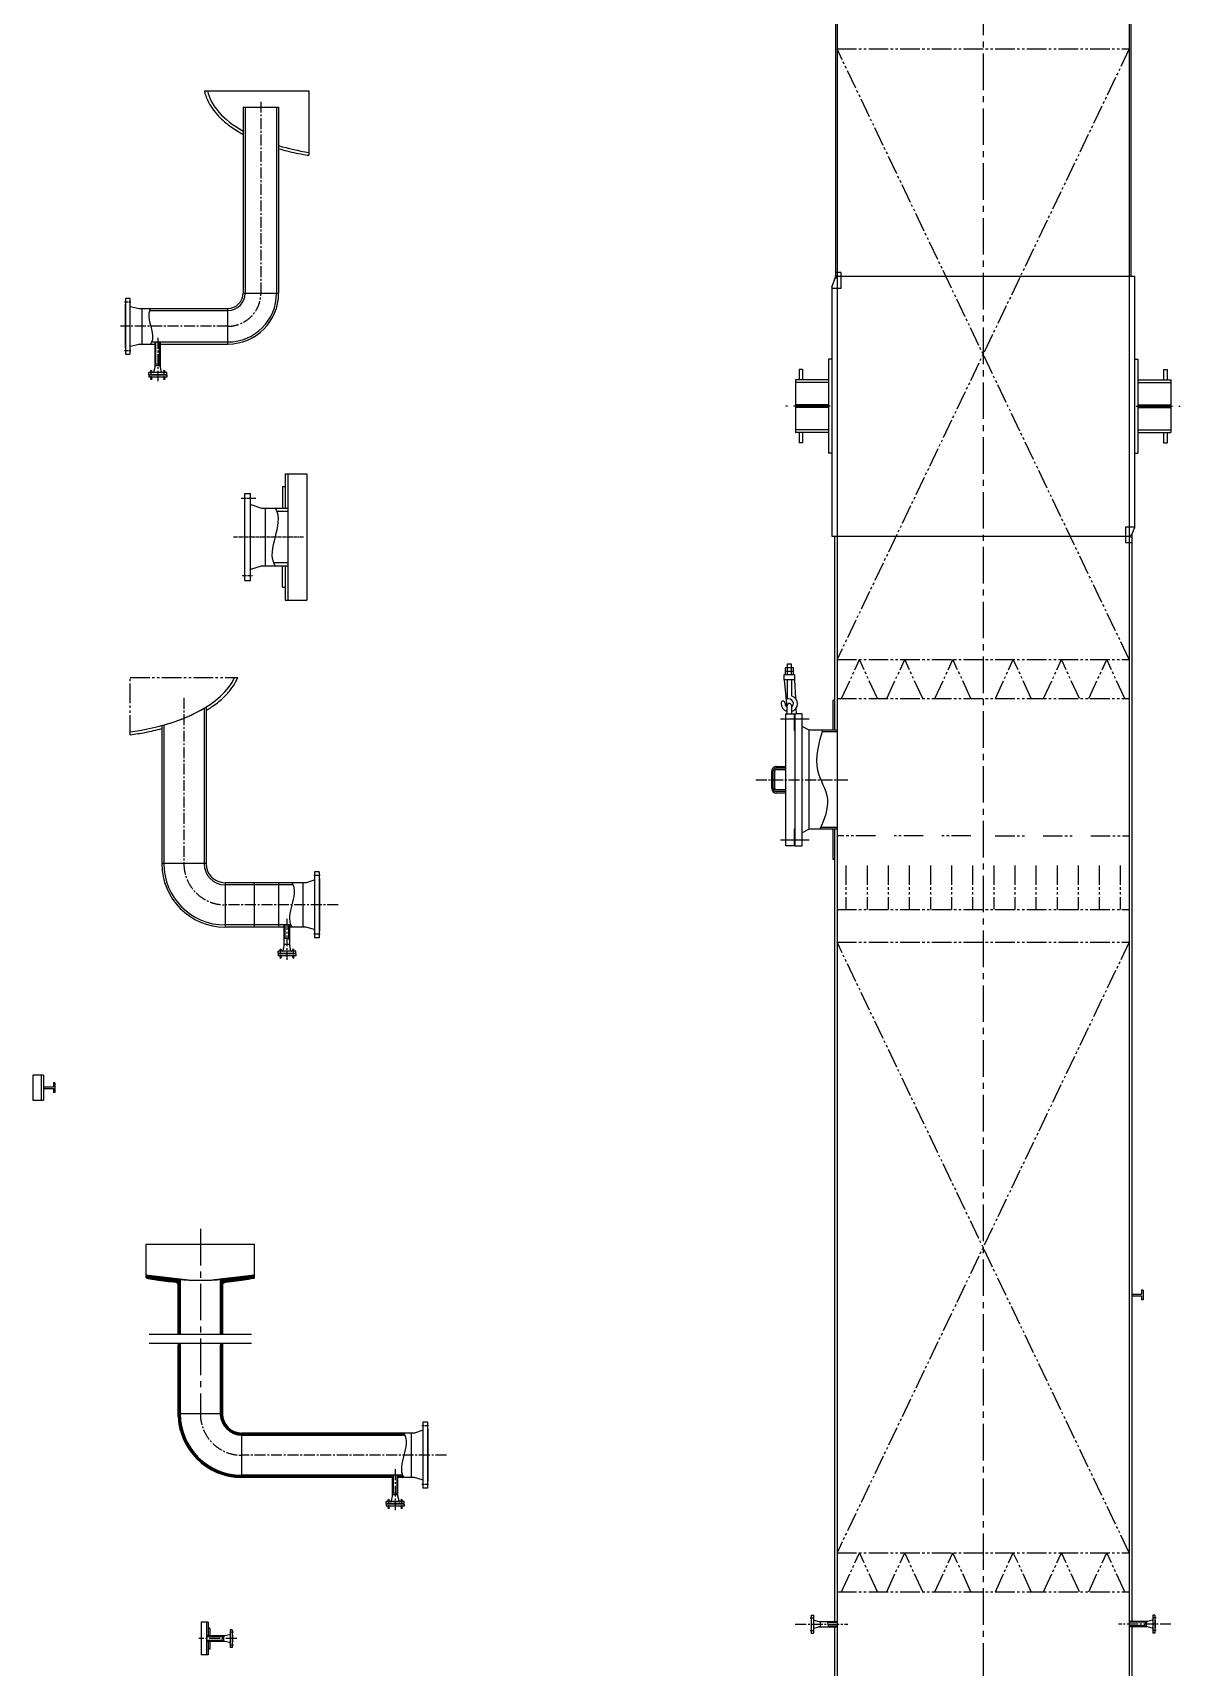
# Model space of a CAD drawing. Extents: x 45567 to 121349, y -17555 to 19241.
# Drawn here: x 62899 to 69968, y -815 to 9251 of the extents above; entities that cross this region are included whole.
import ezdxf

# ---------------------------------------------------------------- set-up
doc = ezdxf.new("R2010")
doc.units = 0
doc.header["$LTSCALE"] = 30
doc.header["$MEASUREMENT"] = 0
for name, pattern in [('CENTER2', [1.125, 0.75, -0.125, 0.125, -0.125]), ('DASHDOT-S', [14, 10, -2, 0, -2]), ('LIDIVIDE', [0.65, 0.4, -0.05, 0.05, -0.05, 0.05, -0.05])]:
    doc.linetypes.add(name, pattern=pattern)
for name, color, linetype in [('1', 2, 'CONTINUOUS'), ('2', 1, 'CONTINUOUS'), ('3', 3, 'CENTER2'), ('4', 3, 'CENTER2'), ('5', 6, 'LIDIVIDE')]:
    doc.layers.add(name, color=color, linetype=linetype)
pattern_1 = [(45, (0, -663.05222), (-0.08838834765, 0.08838834765), [])]

msp = doc.modelspace()

# ---------------------------------------------------------------- hatches: boundary and pattern name
at = {"layer": '1'}
h = msp.add_hatch(dxfattribs=at)
h.set_pattern_fill('ANSI31', color=256, style=0)
h.set_pattern_definition(pattern_1)
edge = h.paths.add_edge_path()
edge.add_ellipse((63932.172415, 2018.932304), major_axis=(-900, 0), ratio=0.5, start_angle=98.9929665409, end_angle=111.7635499667, ccw=False)
edge.add_line((64072.854311, 1574.463913), (64072.854311, 1569.13445))
edge.add_line((64072.854311, 1569.13445), (64081.165907, 1557.079309))
edge.add_spline(control_points=[(64081.165907, 1557.079309), (64100.564174, 1558.690685), (64119.860363, 1560.616664), (64179.769877, 1567.615011), (64219.881955, 1573.786136), (64261.280431, 1581.756515), (64263.577904, 1582.204218), (64265.871789, 1582.656602)], knot_values=[1.7354318468, 1.7354318468, 1.7354318468, 1.7354318468, 1.8003101396, 1.8003101396, 1.93835452, 1.93835452, 1.9464787901, 1.9464787901, 1.9464787901, 1.9464787901], degree=3, periodic=0)
edge.add_line((64265.871789, 1582.656602), (64265.871789, 1601.007453))
edge = h.paths.add_edge_path()
edge.add_ellipse((63932.172415, 2018.932304), major_axis=(-900, 0), ratio=0.5, start_angle=68.2364500333, end_angle=81.0070334591, ccw=False)
edge.add_line((63598.473041, 1601.007453), (63598.473041, 1582.656951))
edge.add_spline(control_points=[(63598.473041, 1582.656951), (63613.442958, 1579.704676), (63628.56536, 1576.951485), (63683.537857, 1567.761506), (63724.151295, 1562.49814), (63775.384024, 1557.71439), (63785.515447, 1556.857095), (63795.672415, 1556.085905)], knot_values=[1.1951135334, 1.1951135334, 1.1951135334, 1.1951135334, 1.248132618, 1.248132618, 1.3861769984, 1.3861769984, 1.4200739579, 1.4200739579, 1.4200739579, 1.4200739579], degree=3, periodic=0)
edge.add_line((63783.179001, 1557.079421), (63791.490519, 1569.13445))
edge.add_line((63791.490519, 1569.13445), (63791.490519, 1574.463913))
h = msp.add_hatch(dxfattribs=at)
h.set_pattern_fill('ANSI31', color=256, style=0)
h.set_pattern_definition([(135, (127864.34483, -663.05222), (0.08838834765, 0.08838834765), [])])
edge = h.paths.add_edge_path()
edge.add_spline(control_points=[(63783.178923, 1557.079309), (63787.338857, 1556.733751), (63791.503486, 1556.402661), (63795.672415, 1556.08607)], knot_values=[1.7215187786, 1.7215187786, 1.7215187786, 1.7215187786, 1.7354318468, 1.7354318468, 1.7354318468, 1.7354318468], degree=3, periodic=0)
edge.add_line((63795.672415, 1556.08607), (63795.672415, 1545.022903))
edge.add_line((63795.672415, 1545.022903), (63783.178923, 1557.079309))
edge = h.paths.add_edge_path()
edge.add_line((63791.490519, 1569.13445), (63791.490519, 1574.463913))
edge.add_ellipse((63932.172415, 2018.932304), major_axis=(900, 0), ratio=0.5, start_angle=261.0070334591, end_angle=261.2764753039)
edge.add_line((63795.672415, 1574.13804), (63795.672415, 1556.08607))
edge.add_spline(control_points=[(63795.672415, 1556.08607), (63791.503486, 1556.402661), (63787.338857, 1556.733751), (63783.178923, 1557.079309)], knot_values=[1.7215187786, 1.7215187786, 1.7215187786, 1.7215187786, 1.7354318468, 1.7354318468, 1.7354318468, 1.7354318468], degree=3, periodic=0)
edge.add_line((63783.178923, 1557.079309), (63791.490519, 1569.13445))
h = msp.add_hatch(dxfattribs=at)
h.set_pattern_fill('ANSI31', color=256, style=0)
h.paths.add_polyline_path([(64068.672415, 1574.13804, -0.0017762698), (64055.972415, 1573.213311), (64055.972415, 1237.459969), (64068.672415, 1237.459969)])
h.paths.add_polyline_path([(63808.372415, 1573.213311, -0.0017762698), (63795.672415, 1574.13804), (63795.672415, 1237.459969), (63808.372415, 1237.459969)])
h.paths.add_polyline_path([(63808.372415, 1181.434258), (63795.672415, 1181.434258), (63795.672415, 745.401946), (63808.372415, 745.401946)])
h.paths.add_polyline_path([(64068.672415, 1181.434258), (64055.972415, 1181.434258), (64055.972415, 745.401946), (64068.672415, 745.401946)])
h = msp.add_hatch(dxfattribs=at)
h.set_pattern_fill('ANSI31', color=256, style=0)
h.set_pattern_definition(pattern_1)
edge = h.paths.add_edge_path()
edge.add_spline(control_points=[(64081.165907, 1557.079309), (64077.005973, 1556.733751), (64072.841344, 1556.402661), (64068.672415, 1556.08607)], knot_values=[1.7215187786, 1.7215187786, 1.7215187786, 1.7215187786, 1.7354318468, 1.7354318468, 1.7354318468, 1.7354318468], degree=3, periodic=0)
edge.add_line((64068.672415, 1556.08607), (64068.672415, 1545.022903))
edge.add_line((64068.672415, 1545.022903), (64081.165907, 1557.079309))
edge = h.paths.add_edge_path()
edge.add_line((64072.854311, 1569.13445), (64072.854311, 1574.463913))
edge.add_ellipse((63932.172415, 2018.932304), major_axis=(-900, 0), ratio=0.5, start_angle=98.7235246961, end_angle=98.9929665409, ccw=False)
edge.add_line((64068.672415, 1574.13804), (64068.672415, 1556.08607))
edge.add_spline(control_points=[(64068.672415, 1556.08607), (64072.841344, 1556.402661), (64077.005973, 1556.733751), (64081.165907, 1557.079309)], knot_values=[1.7215187786, 1.7215187786, 1.7215187786, 1.7215187786, 1.7354318468, 1.7354318468, 1.7354318468, 1.7354318468], degree=3, periodic=0)
edge.add_line((64081.165907, 1557.079309), (64072.854311, 1569.13445))
h = msp.add_hatch(dxfattribs=at)
h.set_pattern_fill('ANSI31', color=256, style=0)
h.paths.add_polyline_path([(63808.372415, 745.401946), (63795.672415, 745.401946, 0.4142135624), (64186.172415, 354.901946), (64186.172415, 367.601946, -0.4142135624)])
h.paths.add_polyline_path([(64068.672415, 745.401946), (64055.972415, 745.401946, 0.4142135624), (64186.172415, 615.201946), (64186.172415, 627.901946, -0.4142135624)], flags=17)
h = msp.add_hatch(dxfattribs=at)
h.set_pattern_fill('ANSI31', color=256, style=0)
edge = h.paths.add_edge_path()
edge.add_spline(control_points=[(65191.586828, 615.201946), (65190.375788, 617.978439), (65188.23788, 622.247785), (65185.684838, 626.406704), (65184.766951, 627.901946)], knot_values=[0, 0, 0, 0, 9.348715749, 14.5965724544, 14.5965724544, 14.5965724544, 14.5965724544], degree=3, periodic=0)
edge.add_line((65184.766951, 627.901946), (64186.172415, 627.901946))
edge.add_line((64186.172415, 627.901946), (64186.172415, 615.201946))
edge.add_line((64186.172415, 615.201946), (65191.586828, 615.201946))
h.paths.add_polyline_path([(65115.322415, 367.601946), (64186.172415, 367.601946), (64186.172415, 354.901946), (65115.322415, 354.901946)])
edge = h.paths.add_edge_path()
edge.add_spline(control_points=[(65184.766951, 354.901946), (65183.849065, 356.397188), (65181.296022, 360.556107), (65179.158115, 364.825453), (65177.947074, 367.601946)], knot_values=[259.9543624537, 259.9543624537, 259.9543624537, 259.9543624537, 265.202219159, 274.5509349081, 274.5509349081, 274.5509349081, 274.5509349081], degree=3, periodic=0)
edge.add_line((65177.947074, 367.601946), (65149.022415, 367.601946))
edge.add_line((65149.022415, 367.601946), (65149.022415, 354.901946))
edge.add_line((65149.022415, 354.901946), (65184.766951, 354.901946))
h = msp.add_hatch(dxfattribs=at)
h.set_pattern_fill('ANSI31', color=256, style=0)
edge = h.paths.add_edge_path()
edge.add_line((65120.862415, 367.601946), (65115.322415, 367.601946))
edge.add_line((65115.322415, 367.601946), (65115.322415, 255.826946))
edge.add_spline(control_points=[(65115.322415, 255.826946), (65116.306744, 256.502095), (65118.072724, 257.713379), (65119.990033, 258.198994), (65120.862415, 258.300049)], knot_values=[28.6533229224, 28.6533229224, 28.6533229224, 28.6533229224, 32.1518940593, 34.9300977207, 34.9300977207, 34.9300977207, 34.9300977207], degree=3, periodic=0)
edge.add_line((65120.862415, 258.300049), (65120.862415, 367.601946))
edge = h.paths.add_edge_path()
edge.add_line((65149.022415, 367.601946), (65143.482415, 367.601946))
edge.add_line((65143.482415, 367.601946), (65143.482415, 253.353843))
edge.add_spline(control_points=[(65143.482415, 253.353843), (65144.354797, 253.454899), (65146.272106, 253.940514), (65148.038086, 255.151797), (65149.022415, 255.826946)], knot_values=[0, 0, 0, 0, 2.7782036614, 6.2767747983, 6.2767747983, 6.2767747983, 6.2767747983], degree=3, periodic=0)
edge.add_line((65149.022415, 255.826946), (65149.022415, 367.601946))

# ---------------------------------------------------------------- linework, layer by layer
for p, q in [((63956.580977, 8893.976539), (64599.944202, 8893.976539)), ((64599.944202, 8893.976539), (64599.944202, 8495.912705)), ((67878.69521, 7774.355558), (67843.460792, 7774.355558)), ((67851.460792, 7751.980465), (67843.460792, 7756.599267)), ((67878.69521, 7678.767056), (67878.69521, 7774.355558)), ((67821.460792, 7684.980465), (67843.460792, 7745.361663)), ((67821.460792, 7678.767056), (67878.69521, 7678.767056)), ((67853.460792, 7743.052261), (67839.731224, 7735.125492)), ((67851.460792, 7749.980465), (67843.460792, 7745.361663)), ((64454.240926, 6535.260559), (64588.046972, 6535.260559)), ((64588.046972, 6535.260559), (64588.046972, 5756.515149)), ((69685.460792, 6206.304182), (69630.820179, 6206.304182)), ((69630.820179, 6206.304182), (69630.820179, 6111.505074)), ((69630.820179, 6111.505074), (69669.460792, 6111.505074)), ((64454.240926, 5756.515149), (64588.046972, 5756.515149)), ((64262.519002, 4016.716973), (64262.519002, 3743.716973)), ((64414.185856, 4016.716973), (64414.185856, 3743.716973)), ((62966.456072, 2830.880696), (62899.162257, 2830.880696)), ((62899.162257, 2830.880696), (62899.162257, 2678.193811)), ((62899.162257, 2678.193811), (62966.456072, 2678.193811)), ((63598.473041, 1582.656951), (63598.473041, 1791.436083)), ((63598.473041, 1791.436083), (64265.871789, 1791.436083)), ((64265.871789, 1582.656602), (64265.871789, 1791.436083)), ((63791.490519, 1569.13445), (63783.178923, 1557.079309)), ((63783.178923, 1557.079309), (63795.672415, 1545.022903)), ((63791.490519, 1574.463913), (63791.490519, 1569.13445)), ((64081.165907, 1557.079309), (64068.672415, 1545.022903)), ((64072.854311, 1574.463913), (64072.854311, 1569.13445)), ((64072.854311, 1569.13445), (64081.165907, 1557.079309)), ((63616.611338, 1237.459969), (64247.733492, 1237.459969)), ((63616.611338, 1181.434258), (64247.733492, 1181.434258)), ((63980.32244, -537.323422), (63936.1614, -537.323422)), ((63936.1614, -537.323422), (63936.1614, -738.899496)), ((63980.32244, -738.899496), (63936.1614, -738.899496))]:
    msp.add_line(p, q, dxfattribs=at)
msp.add_arc((67870.833367, 7750.59793), 28.236769, 165.788187107, 192.0573998902, dxfattribs=at)
for points in [[(63626.299627, 7553.019105), (63623.599627, 7548.519105), (63628.999627, 7338.419105), (63626.299627, 7333.919105)], [(63686.382121, 7207.894105), (63683.382121, 7206.094105), (63655.682121, 7209.694105), (63652.682121, 7207.894105)], [(64393.9146, 5968.087854), (64390.9146, 5973.087854), (64396.9146, 6318.687854), (64393.9146, 6323.687854)], [(67764.084047, 4955.780465), (67733.999038, 4709.224016), (67794.315827, 4531.448494), (67747.64728, 4346.180465)], [(64495.378383, 4016.716973), (64498.078383, 4012.216973), (64492.678383, 3748.216973), (64495.378383, 3743.716973)], [(64482.452808, 3671.130792), (64479.452808, 3669.330792), (64451.752808, 3672.930792), (64448.752808, 3671.130792)], [(65184.766951, 627.901946), (65187.466951, 623.401946), (65182.066951, 359.401946), (65184.766951, 354.901946)], [(65149.022415, 255.826946), (65146.022415, 254.026946), (65118.322415, 257.626946), (65115.322415, 255.826946)], [(67796.605418, -532.169535), (67794.805418, -535.169535), (67798.405418, -562.869535), (67796.605418, -565.869535)], [(69749.035792, -532.169535), (69750.835792, -535.169535), (69747.235792, -562.869535), (69749.035792, -565.869535)], [(64065.89744, -621.261459), (64067.69744, -624.261459), (64064.09744, -651.961459), (64065.89744, -654.961459)]]:
    msp.add_spline(points, degree=3, dxfattribs=at)
at = {"layer": '2'}
for p, q in [((67853.460792, 13750.980465), (67853.460792, -3339.019535)), ((69653.460792, 13750.980465), (69653.460792, -7749.019535)), ((67843.460792, 10096.180465), (67843.460792, 7756.599267)), ((69663.460792, 10014.480465), (69663.460792, 7750.980465)), ((64194.974799, 8793.192378), (64194.974683, 7646.469096)), ((64194.974799, 8793.192378), (64414.074799, 8793.192367)), ((64207.674799, 8793.192377), (64207.674683, 7646.469095)), ((64401.374799, 8793.192368), (64401.374683, 7646.469075)), ((64414.074799, 8793.192367), (64414.074683, 7646.469074)), ((67851.460792, 7751.980465), (67853.460792, 7751.980465)), ((67853.460792, 7750.980465), (69685.460792, 7750.980465)), ((69685.460792, 7750.980465), (69685.460792, 6198.980465)), ((67821.460792, 7684.980465), (67821.460792, 6150.980465)), ((67851.460792, 7749.980465), (67853.460792, 7749.980465)), ((63469.524627, 7578.469105), (63469.524627, 7308.469105)), ((63469.524627, 7578.469105), (63471.124627, 7578.469105)), ((63469.524627, 7578.469105), (63469.524627, 7308.469105)), ((63471.124627, 7615.969105), (63471.124627, 7270.969105)), ((63471.124627, 7615.969105), (63498.524627, 7615.969105)), ((63498.524627, 7615.969105), (63498.524627, 7270.969105)), ((63501.955672, 7565.630059), (63552.99791, 7553.147912)), ((63554.066865, 7553.019105), (64101.524683, 7553.019105)), ((63571.524627, 7553.019105), (63571.524627, 7333.919105)), ((64101.524683, 7333.919105), (64101.524683, 7553.019105)), ((64194.974683, 7646.469096), (64414.074683, 7646.469074)), ((63619.670142, 7540.319105), (64101.524683, 7540.319105)), ((63469.524627, 7308.469105), (63471.124627, 7308.469105)), ((63471.124627, 7270.969105), (63498.524627, 7270.969105)), ((63501.955672, 7321.308152), (63552.99791, 7333.790299)), ((63554.066865, 7333.919105), (63652.682121, 7333.919105)), ((63632.929112, 7346.619105), (64101.524683, 7346.619105)), ((63652.682121, 7192.962032), (63652.682121, 7346.619105)), ((63658.222121, 7210.367209), (63658.222121, 7346.619105)), ((63680.842121, 7205.421002), (63680.842121, 7346.619105)), ((63686.382121, 7192.962032), (63686.382121, 7346.619105)), ((63686.382121, 7333.919105), (64101.524683, 7333.919105)), ((63614.532121, 7145.069105), (63614.532121, 7157.969105)), ((63724.532121, 7157.969105), (63614.532121, 7157.969105)), ((63634.662755, 7161.744115), (63624.853068, 7171.546001)), ((63624.856969, 7161.740215), (63634.658854, 7171.549901)), ((63645.813937, 7161.494941), (63652.575412, 7191.987868)), ((63686.382121, 7199.469105), (63652.682121, 7199.469105)), ((63693.250305, 7161.494941), (63686.48883, 7191.987868)), ((63714.185015, 7161.757981), (63704.379228, 7171.563767)), ((63704.379228, 7161.757981), (63714.185015, 7171.563767)), ((63724.532121, 7145.069105), (63724.532121, 7157.969105)), ((67619.460792, 7175.980465), (67619.460792, 7113.480465)), ((67641.460792, 7175.980465), (67619.460792, 7175.980465)), ((67641.460792, 7175.980465), (67641.460792, 7113.480465)), ((67801.460792, 7240.980465), (67801.460792, 6660.980465)), ((67821.460792, 7240.980465), (67801.460792, 7240.980465)), ((69685.460792, 7240.980465), (69705.460792, 7240.980465)), ((69705.460792, 7240.980465), (69705.460792, 6660.980465)), ((69865.460792, 7175.980465), (69865.460792, 7113.480465)), ((69865.460792, 7175.980465), (69887.460792, 7175.980465)), ((69887.460792, 7175.980465), (69887.460792, 7113.480465)), ((63724.532121, 7145.069105), (63614.532121, 7145.069105)), ((63724.532121, 7141.869105), (63614.532121, 7141.869105)), ((63614.532121, 7141.869105), (63614.532121, 7128.969105)), ((63724.532121, 7128.969105), (63614.532121, 7128.969105)), ((63624.871518, 7125.162468), (63634.681204, 7115.360582)), ((63634.677304, 7125.166368), (63624.875418, 7115.356682)), ((63644.032121, 7143.469105), (63644.032121, 7145.069105)), ((63695.032121, 7143.469105), (63644.032121, 7143.469105)), ((63644.032121, 7143.469105), (63644.032121, 7141.869105)), ((63695.032121, 7143.469105), (63695.032121, 7145.069105)), ((63695.032121, 7143.469105), (63695.032121, 7141.869105)), ((63714.185015, 7125.18023), (63704.379228, 7115.374443)), ((63704.379228, 7125.18023), (63714.185015, 7115.374443)), ((63724.532121, 7141.869105), (63724.532121, 7128.969105)), ((67801.460792, 7113.480465), (67597.460792, 7113.480465)), ((67597.460792, 7113.480465), (67597.460792, 6788.480465)), ((67801.460792, 7097.480465), (67597.460792, 7097.480465)), ((69705.460792, 7113.480465), (69909.460792, 7113.480465)), ((69705.460792, 7097.480465), (69909.460792, 7097.480465)), ((69909.460792, 7113.480465), (69909.460792, 6788.480465)), ((67801.460792, 6958.980465), (67597.460792, 6958.980465)), ((69705.460792, 6958.980465), (69909.460792, 6958.980465)), ((67801.460792, 6942.980465), (67597.460792, 6942.980465)), ((69705.460792, 6942.980465), (69909.460792, 6942.980465)), ((67801.460792, 6804.480465), (67597.460792, 6804.480465)), ((67801.460792, 6788.480465), (67597.460792, 6788.480465)), ((67619.460792, 6788.480465), (67619.460792, 6725.980465)), ((67641.460792, 6788.480465), (67641.460792, 6725.980465)), ((69705.460792, 6804.480465), (69909.460792, 6804.480465)), ((69705.460792, 6788.480465), (69909.460792, 6788.480465)), ((69865.460792, 6788.480465), (69865.460792, 6725.980465)), ((69887.460792, 6788.480465), (69887.460792, 6725.980465)), ((67641.460792, 6725.980465), (67619.460792, 6725.980465)), ((67821.460792, 6660.980465), (67801.460792, 6660.980465)), ((69685.460792, 6660.980465), (69705.460792, 6660.980465)), ((69865.460792, 6725.980465), (69887.460792, 6725.980465)), ((64438.240926, 6455.887854), (64454.240926, 6455.887854)), ((64438.240926, 6455.887854), (64438.240926, 6323.687854)), ((64454.240926, 6535.260559), (64454.240926, 6323.687854)), ((64470.240926, 6535.260559), (64470.240926, 5756.515149)), ((64205.240926, 5939.387854), (64205.240926, 6352.387854)), ((64205.240926, 6352.387854), (64206.840926, 6352.387854)), ((64205.240926, 5939.387854), (64205.240926, 6352.387854)), ((64206.840926, 5878.387854), (64206.840926, 6413.387854)), ((64206.840926, 6413.387854), (64240.240926, 6413.387854)), ((64240.240926, 5878.387854), (64240.240926, 6413.387854)), ((64243.380557, 6344.892142), (64309.577035, 6323.898402)), ((64310.937404, 6323.687854), (64470.240926, 6323.687854)), ((64332.240926, 5968.087854), (64332.240926, 6323.687854)), ((64404.121473, 6303.687854), (64470.240926, 6303.687854)), ((67821.460792, 6150.980465), (69653.460792, 6150.980465)), ((67837.460792, 6150.980465), (67837.460792, 4955.780465)), ((69653.460792, 6151.980465), (69655.460792, 6151.980465)), ((69653.460792, 6149.980465), (69655.460792, 6149.980465)), ((69655.460792, 6151.980465), (69669.460792, 6160.063368)), ((69655.460792, 6149.980465), (69669.460792, 6141.897561)), ((69669.460792, 6160.063368), (69685.460792, 6198.980465)), ((69669.460792, 6141.897561), (69669.460792, -532.169535)), ((64205.240926, 5939.387854), (64206.840926, 5939.387854)), ((64243.380557, 5946.883565), (64309.577035, 5967.877306)), ((64310.937404, 5968.087854), (64470.240926, 5968.087854)), ((64383.707728, 5988.087854), (64470.240926, 5988.087854)), ((64438.240926, 5835.887854), (64438.240926, 5968.087854)), ((64454.240926, 5968.087854), (64454.240926, 5756.515149)), ((64206.840926, 5878.387854), (64240.240926, 5878.387854)), ((64438.240926, 5835.887854), (64454.240926, 5835.887854)), ((67827.460792, 5140.980465), (67837.460792, 5140.980465)), ((67827.460792, 5140.980465), (67827.460792, 4955.780465)), ((63954.428383, 5090.581616), (63954.428383, 4134.216973)), ((63967.128383, 5098.304863), (63967.128383, 4134.216973)), ((63694.128383, 4984.493663), (63694.128383, 4134.216973)), ((63706.828383, 4987.998105), (63706.828383, 4134.216973)), ((67593.460792, 4952.877607), (67593.460792, 4349.083322)), ((67480.249363, 4733.228084), (67538.306506, 4733.228084)), ((67451.220792, 4597.761417), (67451.220792, 4704.199512)), ((67470.573173, 4597.761417), (67470.573173, 4704.199512)), ((67480.249363, 4713.875703), (67538.306506, 4713.875703)), ((67538.306506, 4588.085227), (67480.249363, 4588.085227)), ((67538.306506, 4568.732846), (67480.249363, 4568.732846)), ((67827.460792, 4346.180465), (67827.460792, 4160.980465)), ((67837.460792, 4346.180465), (67837.460792, -532.169535)), ((63967.128383, 4134.216973), (63694.128383, 4134.216973)), ((67827.460792, 4160.980465), (67837.460792, 4160.980465)), ((64631.963492, 4031.733705), (64584.280562, 4016.919592)), ((64664.028383, 4082.716973), (64635.128383, 4082.716973)), ((64635.128383, 4082.716973), (64635.128383, 3677.716973)), ((64664.028383, 4082.716973), (64664.028383, 3677.716973)), ((64665.628383, 4042.216973), (64664.028383, 4042.216973)), ((64665.628383, 4042.216973), (64665.628383, 3718.216973)), ((64582.945454, 4016.716973), (64084.628383, 4016.716973)), ((64084.628383, 4016.716973), (64084.628383, 3743.716973)), ((64502.19826, 4004.016973), (64084.628383, 4004.016973)), ((64563.628383, 4016.716973), (64563.628383, 3743.716973)), ((64488.558506, 3756.416973), (64084.628383, 3756.416973)), ((64448.778383, 3743.716973), (64084.628383, 3743.716973)), ((64448.778383, 3629.709899), (64448.778383, 3756.416973)), ((64454.292808, 3673.603895), (64454.318383, 3756.416973)), ((64476.912808, 3668.657688), (64476.938383, 3756.416973)), ((64482.478383, 3629.709899), (64482.478383, 3756.416973)), ((64582.945454, 3743.716973), (64482.478383, 3743.716973)), ((64631.963492, 3728.70024), (64584.280562, 3743.514354)), ((64441.910199, 3598.242808), (64448.671674, 3628.735735)), ((64482.478383, 3636.216973), (64448.778383, 3636.216973)), ((64489.346567, 3598.242808), (64482.585092, 3628.735735)), ((64664.028383, 3677.716973), (64635.128383, 3677.716973)), ((64665.628383, 3718.216973), (64664.028383, 3718.216973)), ((64520.620889, 3578.616973), (64410.620889, 3578.616973)), ((64410.620889, 3578.616973), (64410.620889, 3565.716973)), ((64520.620889, 3565.716973), (64410.620889, 3565.716973)), ((64410.628383, 3581.816973), (64410.628383, 3594.716973)), ((64520.628383, 3594.716973), (64410.628383, 3594.716973)), ((64520.628383, 3581.816973), (64410.628383, 3581.816973)), ((64430.751523, 3598.491983), (64420.941836, 3608.293868)), ((64420.945736, 3598.488082), (64430.747622, 3608.297769)), ((64420.960286, 3561.910335), (64430.769972, 3552.108449)), ((64430.766072, 3561.914235), (64420.964186, 3552.104549)), ((64440.120889, 3580.216973), (64440.120889, 3578.616973)), ((64440.128383, 3580.216973), (64440.128383, 3581.816973)), ((64491.128383, 3580.216973), (64440.128383, 3580.216973)), ((64491.120889, 3580.216973), (64491.120889, 3578.616973)), ((64491.128383, 3580.216973), (64491.128383, 3581.816973)), ((64510.273782, 3598.505848), (64500.467995, 3608.311635)), ((64500.467995, 3598.505848), (64510.273782, 3608.311635)), ((64510.273782, 3561.928098), (64500.467995, 3552.122311)), ((64500.467995, 3561.928098), (64510.273782, 3552.122311)), ((64520.620889, 3578.616973), (64520.620889, 3565.716973)), ((64520.628383, 3581.816973), (64520.628383, 3594.716973)), ((62950.456072, 2830.880696), (62950.456072, 2678.193811)), ((62966.456072, 2830.880696), (62966.456072, 2678.193811)), ((62966.456072, 2759.555325), (63026.456072, 2759.555325)), ((62966.456072, 2749.555325), (63026.456072, 2749.555325)), ((63026.456072, 2784.555325), (63026.456072, 2759.555325)), ((63036.456072, 2784.555325), (63026.456072, 2784.555325)), ((63026.456072, 2749.555325), (63026.456072, 2724.555325)), ((63036.456072, 2724.555325), (63026.456072, 2724.555325)), ((63036.456072, 2784.555325), (63036.456072, 2724.555325)), ((63795.672415, 1574.13804), (63795.672415, 1237.459969)), ((63808.372415, 1573.209981), (63808.372415, 1237.459969)), ((64055.972415, 1573.209981), (64055.972415, 1237.459969)), ((64068.672415, 1574.13804), (64068.672415, 1237.459969)), ((69669.460792, 1483.042161), (69729.460792, 1483.042161)), ((69669.460792, 1473.042161), (69729.460792, 1473.042161)), ((69729.460792, 1508.042161), (69729.460792, 1483.042161)), ((69739.460792, 1508.042161), (69729.460792, 1508.042161)), ((69729.460792, 1473.042161), (69729.460792, 1448.042161)), ((69739.460792, 1448.042161), (69729.460792, 1448.042161)), ((69739.460792, 1508.042161), (69739.460792, 1448.042161)), ((63795.672415, 1181.434258), (63795.672415, 745.401946)), ((63808.372415, 1181.434258), (63808.372415, 745.401946)), ((64055.972415, 1181.434258), (64055.972415, 745.401946)), ((64068.672415, 1181.434258), (64068.672415, 745.401946)), ((64068.672415, 745.401946), (63795.672415, 745.401946)), ((65249.489486, 627.901946), (64186.172415, 627.901946)), ((64186.172415, 627.901946), (64186.172415, 354.901946)), ((65191.586828, 615.201946), (64186.172415, 615.201946)), ((65230.172415, 627.901946), (65230.172415, 354.901946)), ((65298.507524, 642.918679), (65250.824594, 628.104565)), ((65330.572415, 693.901946), (65301.672415, 693.901946)), ((65301.672415, 693.901946), (65301.672415, 288.901946)), ((65330.572415, 693.901946), (65330.572415, 288.901946)), ((65332.172415, 653.401946), (65330.572415, 653.401946)), ((65332.172415, 653.401946), (65332.172415, 329.401946)), ((65177.947074, 367.601946), (64186.172415, 367.601946)), ((65115.322415, 354.901946), (64186.172415, 354.901946)), ((65115.322415, 240.894873), (65115.322415, 367.601946)), ((65120.862415, 258.300049), (65120.862415, 367.601946)), ((65143.482415, 253.353843), (65143.482415, 367.601946)), ((65149.022415, 240.894873), (65149.022415, 367.601946)), ((65249.489486, 354.901946), (65149.022415, 354.901946)), ((65298.507524, 339.885213), (65250.824594, 354.699327)), ((65332.172415, 329.401946), (65330.572415, 329.401946)), ((65077.172415, 193.001946), (65077.172415, 205.901946)), ((65187.172415, 205.901946), (65077.172415, 205.901946)), ((65097.303049, 209.676956), (65087.493362, 219.478842)), ((65087.497263, 209.673056), (65097.299148, 219.482742)), ((65108.454231, 209.427782), (65115.215706, 239.920708)), ((65149.022415, 247.401946), (65115.322415, 247.401946)), ((65155.890599, 209.427782), (65149.129124, 239.920708)), ((65176.825308, 209.690821), (65167.019522, 219.496608)), ((65167.019522, 209.690821), (65176.825308, 219.496608)), ((65187.172415, 193.001946), (65187.172415, 205.901946)), ((65330.572415, 288.901946), (65301.672415, 288.901946)), ((65187.172415, 193.001946), (65077.172415, 193.001946)), ((65187.172415, 189.801946), (65077.172415, 189.801946)), ((65077.172415, 189.801946), (65077.172415, 176.901946)), ((65187.172415, 176.901946), (65077.172415, 176.901946)), ((65087.511812, 173.095308), (65097.321498, 163.293423)), ((65097.317598, 173.099209), (65087.515712, 163.289522)), ((65106.672415, 191.401946), (65106.672415, 193.001946)), ((65157.672415, 191.401946), (65106.672415, 191.401946)), ((65157.672415, 191.401946), (65106.672415, 191.401946)), ((65106.672415, 191.401946), (65106.672415, 189.801946)), ((65157.672415, 191.401946), (65157.672415, 193.001946)), ((65157.672415, 191.401946), (65157.672415, 189.801946)), ((65176.825308, 173.113071), (65167.019522, 163.307284)), ((65167.019522, 173.113071), (65176.825308, 163.307284)), ((65187.172415, 189.801946), (65187.172415, 176.901946)), ((67695.060792, -494.019535), (67695.060792, -604.019535)), ((67695.060792, -494.019535), (67707.960792, -494.019535)), ((67707.960792, -494.019535), (67707.960792, -604.019535)), ((69811.860792, -494.019535), (69798.960792, -494.019535)), ((69798.960792, -494.019535), (69798.960792, -604.019535)), ((69811.860792, -494.019535), (69811.860792, -604.019535)), ((63970.32244, -537.323422), (63970.32244, -738.899496)), ((63980.32244, -537.323422), (63980.32244, -621.261459)), ((63990.32244, -573.111459), (63980.32244, -573.111459)), ((63990.32244, -573.111459), (63990.32244, -621.261459)), ((64128.72244, -583.111459), (64115.82244, -583.111459)), ((64115.82244, -583.111459), (64115.82244, -693.111459)), ((64128.72244, -583.111459), (64128.72244, -693.111459)), ((67693.460792, -523.519535), (67693.460792, -574.519535)), ((67693.460792, -523.519535), (67695.060792, -523.519535)), ((67693.460792, -574.519535), (67695.060792, -574.519535)), ((67711.486627, -525.301351), (67741.979554, -532.062826)), ((67711.486627, -572.73772), (67741.979554, -565.976245)), ((67742.953718, -532.169535), (67853.460792, -532.169535)), ((67742.953718, -565.869535), (67853.460792, -565.869535)), ((67749.460792, -532.169535), (67749.460792, -565.869535)), ((67794.132315, -537.709535), (67853.460792, -537.709535)), ((67799.078521, -560.329535), (67853.460792, -560.329535)), ((67837.460792, -565.869535), (67837.460792, -1071.219535)), ((69763.967865, -532.169535), (69653.460792, -532.169535)), ((69751.508895, -537.709535), (69653.460792, -537.709535)), ((69746.562688, -560.329535), (69653.460792, -560.329535)), ((69763.967865, -565.869535), (69653.460792, -565.869535)), ((69669.460792, -565.869535), (69669.460792, -2418.869535)), ((69757.460792, -532.169535), (69757.460792, -565.869535)), ((69795.434956, -525.301351), (69764.942029, -532.062826)), ((69795.434956, -572.73772), (69764.942029, -565.976245)), ((69813.460792, -523.519535), (69811.860792, -523.519535)), ((69813.460792, -574.519535), (69811.860792, -574.519535)), ((69813.460792, -523.519535), (69813.460792, -574.519535)), ((64080.829513, -621.261459), (63970.32244, -621.261459)), ((64068.370543, -626.801459), (63970.32244, -626.801459)), ((64063.424337, -649.421459), (63970.32244, -649.421459)), ((64080.829513, -654.961459), (63970.32244, -654.961459)), ((63980.32244, -654.961459), (63980.32244, -738.899496)), ((63990.32244, -703.111459), (63980.32244, -703.111459)), ((63990.32244, -654.961459), (63990.32244, -703.111459)), ((64074.32244, -621.261459), (64074.32244, -654.961459)), ((64112.296604, -614.393275), (64081.803677, -621.15475)), ((64112.296604, -661.829643), (64081.803677, -655.068168)), ((64128.72244, -693.111459), (64115.82244, -693.111459)), ((64130.32244, -612.611459), (64128.72244, -612.611459)), ((64130.32244, -663.611459), (64128.72244, -663.611459)), ((64130.32244, -612.611459), (64130.32244, -663.611459)), ((67695.060792, -604.019535), (67707.960792, -604.019535)), ((69811.860792, -604.019535), (69798.960792, -604.019535))]:
    msp.add_line(p, q, dxfattribs=at)
at = {"layer": '2', "ltscale": 5}
for p, q in [((67584.850931, 5339.320464), (67534.050931, 5339.320464)), ((67534.050931, 5339.320464), (67534.050931, 5298.680464)), ((67572.150931, 5362.180464), (67546.750931, 5362.180464)), ((67546.750931, 5362.180464), (67546.750931, 5298.680464)), ((67572.150931, 5298.680464), (67572.150931, 5362.180464)), ((67584.850931, 5298.680464), (67584.850931, 5339.320464)), ((67527.824561, 5298.680464), (67559.450931, 5298.680464)), ((67527.824561, 5265.660464), (67527.824561, 5298.680464)), ((67592.002103, 5265.660464), (67527.824561, 5265.660464)), ((67527.824561, 5265.660464), (67545.270415, 5097.654313)), ((67534.050931, 5319.000464), (67584.850931, 5319.000464)), ((67546.750931, 5265.660464), (67546.750931, 5147.550464)), ((67559.450931, 5298.680464), (67592.002103, 5298.680464)), ((67572.150931, 5265.660464), (67572.150931, 5166.600464)), ((67592.002103, 5298.680464), (67592.002103, 5265.660464)), ((67592.002103, 5265.660464), (67597.551465, 5151.91949)), ((67538.306506, 5057.380464), (67590.557934, 5057.380464)), ((67538.306506, 4244.580465), (67538.306506, 5057.380464)), ((67546.750931, 5057.380464), (67546.750931, 5108.180464)), ((67572.150931, 5108.180464), (67572.150931, 5057.380464)), ((67590.557934, 5057.380464), (67590.557934, 4955.780465)), ((67637.971268, 5057.380464), (67593.460792, 5057.380464)), ((67593.460792, 5057.380464), (67593.460792, 4244.580465)), ((67600.587569, 5089.690837), (67602.163975, 5057.380464)), ((67637.971268, 4244.580465), (67637.971268, 5057.380464)), ((67590.557934, 4955.780465), (67593.460792, 4952.877607)), ((67682.481744, 4955.780465), (67637.971268, 4978.035703)), ((67853.460792, 4955.780465), (67682.481744, 4955.780465)), ((67682.481744, 4346.180465), (67682.481744, 4955.780465)), ((67853.460792, 4945.780465), (67761.146789, 4945.780465)), ((67593.460792, 4349.083322), (67590.557934, 4346.180465)), ((67590.557934, 4346.180465), (67590.557934, 4244.580465)), ((67682.481744, 4346.180465), (67637.971268, 4323.925227)), ((67853.460792, 4346.180465), (67682.481744, 4346.180465)), ((67853.460792, 4356.180465), (67751.93814, 4356.180465)), ((67590.557934, 4244.580465), (67538.306506, 4244.580465)), ((67593.460792, 4244.580465), (67637.971268, 4244.580465))]:
    msp.add_line(p, q, dxfattribs=at)
at = {"layer": '2'}
for centre, radius, start, end in [((63503.024627, 7570.001253), 4.5, 180, 256.2582706889), ((63554.066865, 7557.519105), 4.5, 256.2582706889, 270), ((64101.524683, 7646.469105), 93.45, 270, 359.9999942237), ((64101.524683, 7646.469105), 106.15, 270, 359.9999942237), ((64101.524683, 7646.469105), 299.85, 270, 359.9999942237), ((64101.524683, 7646.469105), 312.55, 270, 359.9999942237), ((63503.024627, 7316.936958), 4.5, 103.7417293111, 180), ((63554.066865, 7329.419105), 4.5, 90, 103.7417293111), ((63641.420646, 7162.469105), 4.5, 270, 347.4975715615), ((63648.182121, 7192.962032), 4.5, 347.4975715615, 0), ((63690.882121, 7192.962032), 4.5, 180, 192.5024284385), ((63697.643596, 7162.469105), 4.5, 192.5024284385, 270), ((64244.740926, 6349.181594), 4.5, 180, 252.4039475146), ((64310.937404, 6328.187854), 4.5, 252.4039475146, 270), ((69625.673375, 6152.103611), 45.256682, 345.360426455, 11.7591723655), ((64244.740926, 5942.594114), 4.5, 107.5960524854, 180), ((64310.937404, 5963.587854), 4.5, 90, 107.5960524854), ((63435.179605, 5989.965982), 1038.281779, 284.4420843158, 300.8195323048), ((67480.249363, 4704.199513), 29.028571, 90.0000007671, 180.0000007671), ((67480.249363, 4704.199512), 9.67619, 90.0000007671, 180.0000007671), ((67480.249363, 4597.761417), 29.028571, 180.0000007671, 270.0000007671), ((67480.249363, 4597.761417), 9.67619, 180.0000007671, 270.0000007671), ((64084.628383, 4134.216973), 390.5, 180, 270), ((64084.628383, 4134.216973), 377.8, 180, 270), ((64084.628383, 4134.216973), 130.2, 180, 270), ((64084.628383, 4134.216973), 117.5, 180, 270), ((64630.628383, 4036.031087), 4.5, 287.2589542936, 0), ((64582.945454, 4021.216973), 4.5, 270, 287.2589542936), ((64582.945454, 3739.216973), 4.5, 72.7410457064, 90), ((64630.628383, 3724.402859), 4.5, 0, 72.7410457064), ((64444.278383, 3629.709899), 4.5, 347.4975715615, 0), ((64486.978383, 3629.709899), 4.5, 180, 192.5024284385), ((64437.516908, 3599.216973), 4.5, 270, 347.4975715615), ((64493.739858, 3599.216973), 4.5, 192.5024284385, 270), ((63932.172415, 3361.123701), 1792.191396, 265.6319090153, 274.3680909849), ((64186.172415, 745.401946), 390.5, 180, 270), ((64186.172415, 745.401946), 377.8, 180, 270), ((64186.172415, 745.401946), 130.2, 180, 270), ((64186.172415, 745.401946), 117.5, 180, 270), ((65249.489486, 632.401946), 4.5, 270, 287.2589542936), ((65297.172415, 647.21606), 4.5, 287.2589542936, 0), ((65249.489486, 350.401946), 4.5, 72.7410457064, 90), ((65297.172415, 335.587832), 4.5, 0, 72.7410457064), ((65104.06094, 210.401946), 4.5, 270, 347.4975715615), ((65110.822415, 240.894873), 4.5, 347.4975715615, 0), ((65153.522415, 240.894873), 4.5, 180, 192.5024284385), ((65160.28389, 210.401946), 4.5, 192.5024284385, 270), ((67712.460792, -520.90806), 4.5, 180, 257.4975715612), ((67712.460792, -577.13101), 4.5, 102.5024284388, 180), ((67742.953718, -527.669535), 4.5, 257.4975715612, 270), ((67742.953718, -570.369535), 4.5, 90, 102.5024284388), ((69763.967865, -527.669535), 4.5, 270, 282.5024284388), ((69763.967865, -570.369535), 4.5, 77.4975715612, 90), ((69794.460792, -520.90806), 4.5, 282.5024284388, 0), ((69794.460792, -577.13101), 4.5, 0, 77.4975715612), ((64080.829513, -616.761459), 4.5, 270, 282.5024284388), ((64080.829513, -659.461459), 4.5, 77.4975715612, 90), ((64111.32244, -609.999984), 4.5, 282.5024284388, 0), ((64111.32244, -666.222934), 4.5, 0, 77.4975715612)]:
    msp.add_arc(centre, radius, start, end, dxfattribs=at)
at = {"layer": '2', "ltscale": 5}
for centre, radius, start, end in [((67521.350931, 5122.150464), 12.7, 0, 180), ((67556.275931, 5120.562964), 28.619063, 303.6900675264, 109.4400348263), ((67561.567597, 5118.975464), 48.786756, 282.5288077081, 77.4711922919), ((67559.425521, 5120.543907), 50.8, 178.1877101923, 255.5520850983), ((67559.238075, 5118.869037), 25.4, 172.5772075938, 240.5528947596), ((67559.450931, 5108.180464), 12.7, 0, 180)]:
    msp.add_arc(centre, radius, start, end, dxfattribs=at)
at = {"layer": '2'}
for centre, start_param, end_param in [((64869.524627, 8943.469105), 0.1102064303, 0.7234901158), ((64869.524627, 8943.469105), 1.0401911588, 1.2665923397), ((63265.628383, 5380.216973), 1.8347935359, 2.916506859), ((63932.172415, 2018.932304), 1.190950723, 1.4185420985), ((63932.172415, 2018.932304), 1.7230505551, 1.9506419306)]:
    msp.add_ellipse(centre, major_axis=(-900, 0), ratio=0.5, start_param=start_param, end_param=end_param, dxfattribs=at)
for points, knots in [([(63956.580977, 8893.976539), (63958.084586, 8886.641172), (63959.920905, 8879.333392), (63965.587764, 8860.30237), (63969.949037, 8848.642041), (63983.01774, 8819.65249), (63992.806278, 8802.507426), (64015.994785, 8769.06972), (64029.394451, 8752.775749), (64059.583461, 8721.192969), (64076.373155, 8705.903482), (64117.369947, 8673.055744), (64142.395632, 8655.792837), (64177.849566, 8634.573031), (64186.31602, 8629.716969), (64194.974782, 8624.955854)], [0.10212929257, 0.10212929257, 0.10212929257, 0.10212929257, 0.14779908638, 0.14779908638, 0.22169862957, 0.22169862957, 0.33376932501, 0.33376932501, 0.44584002045, 0.44584002045, 0.55791071589, 0.55791071589, 0.6959550963, 0.6959550963, 0.73792878252, 0.73792878252, 0.73792878252, 0.73792878252]), ([(64414.074773, 8536.596421), (64430.784553, 8531.766222), (64447.792086, 8527.203485), (64502.632294, 8513.594037), (64541.45422, 8505.577925), (64587.407909, 8497.895658), (64593.665747, 8496.887128), (64599.944202, 8495.912705)], [1.0466177805, 1.0466177805, 1.0466177805, 1.0466177805, 1.11008823754, 1.11008823754, 1.24813261795, 1.24813261795, 1.26980575972, 1.26980575972, 1.26980575972, 1.26980575972]), ([(63967.128383, 5077.204107), (63975.424638, 5082.196198), (63983.518234, 5087.280842), (64017.15841, 5109.357945), (64040.673272, 5127.212182), (64082.763549, 5164.570944), (64101.340025, 5184.076396), (64130.475583, 5221.088587), (64141.856384, 5238.384483), (64155.431991, 5263.897401), (64159.212987, 5271.807817), (64162.596683, 5279.781476)], [2.44827976236, 2.44827976236, 2.44827976236, 2.44827976236, 2.49053204167, 2.49053204167, 2.62857642209, 2.62857642209, 2.7666208025, 2.7666208025, 2.88156272462, 2.88156272462, 2.93250693942, 2.93250693942, 2.93250693942, 2.93250693942]), ([(63500.475598, 4927.645701), (63531.617475, 4931.809125), (63562.327279, 4936.80151), (63627.218928, 4949.294991), (63661.199027, 4957.06514), (63694.128383, 4965.85474)], [1.83204952441, 1.83204952441, 1.83204952441, 1.83204952441, 1.93835452002, 1.93835452002, 2.06116724593, 2.06116724593, 2.06116724593, 2.06116724593]), ([(63598.473041, 1582.656951), (63613.442958, 1579.704676), (63628.56536, 1576.951485), (63683.537857, 1567.761506), (63724.151295, 1562.49814), (63775.384024, 1557.71439), (63785.515447, 1556.857095), (63795.672415, 1556.085905)], [1.19511353342, 1.19511353342, 1.19511353342, 1.19511353342, 1.24813261795, 1.24813261795, 1.38617699837, 1.38617699837, 1.4200739579, 1.4200739579, 1.4200739579, 1.4200739579]), ([(64068.672415, 1556.08607), (64092.281558, 1557.878965), (64115.752763, 1560.136833), (64179.769877, 1567.615011), (64219.881955, 1573.786136), (64261.280431, 1581.756515), (64263.577904, 1582.204218), (64265.871789, 1582.656602)], [1.72151877859, 1.72151877859, 1.72151877859, 1.72151877859, 1.80031013961, 1.80031013961, 1.93835452002, 1.93835452002, 1.94647879011, 1.94647879011, 1.94647879011, 1.94647879011])]:
    msp.add_open_spline(points, degree=3, knots=knots, dxfattribs=at)
at = {"layer": '3', "ltscale": 10}
for p, q in [((68753.460792, 14522.227649), (68753.460792, -13479.100933)), ((67811.431302, 6950.980465), (67538.890174, 6950.980465)), ((69695.490281, 6950.980465), (69968.031409, 6950.980465)), ((63932.172415, 1884.603168), (63932.172415, 745.401946))]:
    msp.add_line(p, q, dxfattribs=at)
at = {"layer": '3', "ltscale": 3}
for p, q in [((64304.524802, 8826.032173), (64304.524683, 7646.469085)), ((64101.524683, 7443.469105), (63439.485989, 7443.469105)), ((63669.482148, 7371.955262), (63669.532121, 7105.788259)), ((63830.628383, 5155.375834), (63830.628383, 4134.216973)), ((67353.007161, 4650.980465), (67920.181618, 4650.980465)), ((64780.573771, 3880.216973), (64084.628383, 3880.216973)), ((64465.57841, 3793.80723), (64465.628383, 3542.536126)), ((65447.117803, 491.401946), (64186.172415, 491.401946)), ((65132.122442, 404.992203), (65132.172415, 153.7211)), ((67596.355331, -549.019535), (67920.181618, -549.019535)), ((69910.566252, -549.019535), (69586.739965, -549.019535)), ((64155.828757, -638.111459), (63923.427038, -638.111459))]:
    msp.add_line(p, q, dxfattribs=at)
at = {"layer": '3', "linetype": 'DASHDOT-S'}
for p, q in [((67682.481744, 5023.513798), (67504.439839, 5023.513798)), ((67460.896982, 4597.761417), (67460.896982, 4704.199512)), ((67480.249363, 4723.551893), (67538.306506, 4723.551893)), ((67538.306506, 4578.409036), (67480.249363, 4578.409036)), ((67682.481744, 4278.447132), (67504.439839, 4278.447132))]:
    msp.add_line(p, q, dxfattribs=at)
at = {"layer": '3', "ltscale": 1050}
for p, q in [((67682.481744, 5023.513798), (67504.439839, 5023.513798)), ((67682.481744, 4278.447132), (67504.439839, 4278.447132))]:
    msp.add_line(p, q, dxfattribs=at)
at = {"layer": '3', "ltscale": 3}
for centre, radius, start, end in [((64101.524683, 7646.469105), 203, 270, 359.9999942237), ((64084.628383, 4134.216973), 254, 180, 270), ((64186.172415, 745.401946), 254, 180, 270)]:
    msp.add_arc(centre, radius, start, end, dxfattribs=at)
at = {"layer": '3', "linetype": 'DASHDOT-S'}
for centre, start, end in [((67480.249363, 4704.199513), 90.0000007671, 180.0000007671), ((67480.249363, 4597.761417), 180.0000007671, 270.0000007671)]:
    msp.add_arc(centre, 19.352381, start, end, dxfattribs=at)
at = {"layer": '4'}
for p, q in [((63464.524627, 7592.719105), (63503.524627, 7592.719105)), ((63464.524627, 7294.219105), (63503.524627, 7294.219105)), ((63629.779078, 7113.430631), (63629.755568, 7172.536943)), ((63709.282121, 7113.446442), (63709.282121, 7172.552759)), ((64184.33181, 6383.887854), (64276.290234, 6383.887854)), ((64136.679745, 6145.887854), (64568.480052, 6145.887854)), ((64190.049655, 5907.887854), (64257.858668, 5907.887854)), ((64670.628383, 4061.216973), (64630.128383, 4061.216973)), ((64670.628383, 3699.216973), (64630.128383, 3699.216973)), ((64425.867846, 3550.178498), (64425.844336, 3609.28481)), ((64505.370889, 3550.19431), (64505.370889, 3609.300626)), ((65337.172415, 672.401946), (65296.672415, 672.401946)), ((65337.172415, 310.401946), (65296.672415, 310.401946)), ((65092.419372, 161.363471), (65092.395862, 220.469783)), ((65171.922415, 161.379283), (65171.922415, 220.4856)), ((64135.32244, -598.361459), (64110.82244, -598.361459)), ((67688.460792, -509.269535), (67712.960792, -509.269535)), ((67688.460792, -588.769535), (67712.960792, -588.769535)), ((69818.460792, -509.269535), (69793.960792, -509.269535)), ((69818.460792, -588.769535), (69793.960792, -588.769535)), ((64135.32244, -677.861459), (64110.82244, -677.861459))]:
    msp.add_line(p, q, dxfattribs=at)
at = {"layer": '5', "ltscale": 10}
for p, q in [((67853.460792, 9150.980465), (69653.460792, 9150.980465)), ((69653.460792, 9150.980465), (67853.460792, 5390.980465)), ((69653.460792, 5390.980465), (67853.460792, 9150.980465)), ((67853.460792, 5390.980465), (69653.460792, 5390.980465)), ((67881.156504, 5150.980465), (67991.831512, 5390.980465)), ((68102.506519, 5150.980465), (67991.831512, 5390.980465)), ((68160.108921, 5150.980465), (68270.783929, 5390.980465)), ((68381.458936, 5150.980465), (68270.783929, 5390.980465)), ((68456.784856, 5150.980465), (68567.459864, 5390.980465)), ((68678.134871, 5150.980465), (68567.459864, 5390.980465)), ((68828.786712, 5150.980465), (68939.461719, 5390.980465)), ((69050.136727, 5150.980465), (68939.461719, 5390.980465)), ((69125.462647, 5150.980465), (69236.137654, 5390.980465)), ((69346.812662, 5150.980465), (69236.137654, 5390.980465)), ((69404.415064, 5150.980465), (69515.090071, 5390.980465)), ((69625.765079, 5150.980465), (69515.090071, 5390.980465)), ((63500.475598, 4927.645701), (63500.475598, 5279.781476)), ((63500.475598, 5279.781476), (64162.596683, 5279.781476)), ((67853.460792, 5150.980465), (69653.460792, 5150.980465)), ((68090.384389, 4305.824557), (67853.460792, 4305.824557)), ((68384.521187, 4305.824557), (68193.098825, 4305.824557)), ((68678.657984, 4305.824557), (68487.235622, 4305.824557)), ((68828.263599, 4305.824557), (69019.685961, 4305.824557)), ((69122.400396, 4305.824557), (69313.822759, 4305.824557)), ((69416.537194, 4305.824557), (69653.460792, 4305.824557)), ((67908.460792, 4123.413449), (67908.460792, 3850.980465)), ((68038.460792, 4123.413449), (68038.460792, 3850.980465)), ((68168.460792, 4123.413449), (68168.460792, 3850.980465)), ((68298.460792, 4123.413449), (68298.460792, 3850.980465)), ((68428.460792, 4123.413449), (68428.460792, 3850.980465)), ((68558.460792, 4123.413449), (68558.460792, 3850.980465)), ((68688.460792, 4123.413449), (68688.460792, 3850.980465)), ((68818.460792, 4123.413449), (68818.460792, 3850.980465)), ((68948.460792, 4123.413449), (68948.460792, 3850.980465)), ((69078.460792, 4123.413449), (69078.460792, 3850.980465)), ((69208.460792, 4123.413449), (69208.460792, 3850.980465)), ((69338.460792, 4123.413449), (69338.460792, 3850.980465)), ((69468.460792, 4123.413449), (69468.460792, 3850.980465)), ((69598.460792, 4123.413449), (69598.460792, 3850.980465)), ((67853.460792, 3850.980465), (69653.460792, 3850.980465)), ((67853.460792, 3650.980465), (69653.460792, 3650.980465)), ((69653.460792, 3650.980465), (67853.460792, -109.019535)), ((69653.460792, -109.019535), (67853.460792, 3650.980465)), ((67853.460792, -109.019535), (69653.460792, -109.019535)), ((67881.156504, -349.019535), (67991.831512, -109.019535)), ((68102.506519, -349.019535), (67991.831512, -109.019535)), ((68160.108921, -349.019535), (68270.783929, -109.019535)), ((68381.458936, -349.019535), (68270.783929, -109.019535)), ((68456.784856, -349.019535), (68567.459864, -109.019535)), ((68678.134871, -349.019535), (68567.459864, -109.019535)), ((68828.786712, -349.019535), (68939.461719, -109.019535)), ((69050.136727, -349.019535), (68939.461719, -109.019535)), ((69125.462647, -349.019535), (69236.137654, -109.019535)), ((69346.812662, -349.019535), (69236.137654, -109.019535)), ((69404.415064, -349.019535), (69515.090071, -109.019535)), ((69625.765079, -349.019535), (69515.090071, -109.019535)), ((67853.460792, -349.019535), (69653.460792, -349.019535))]:
    msp.add_line(p, q, dxfattribs=at)

doc.saveas('drawing.dxf')
